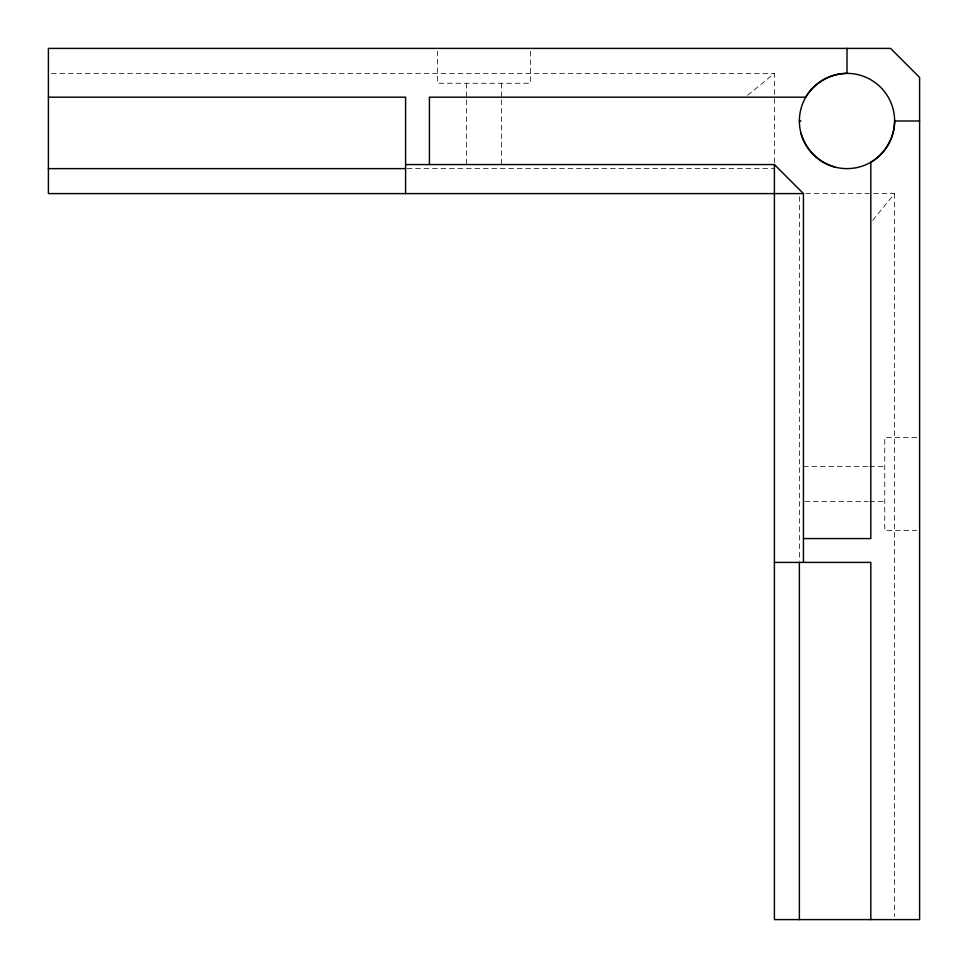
<?xml version="1.0" encoding="UTF-8"?>
<svg xmlns="http://www.w3.org/2000/svg" width="968" height="968" viewBox="0 0 968 968"><rect width="100%" height="100%" fill="white"/><g stroke="black" fill="none" stroke-linecap="round" stroke-linejoin="round"><path stroke-width="0.73" stroke-dasharray="4.84 3.63" d="M872.712 220.317L894.626 193.6L872.216 193.6M747.683 95.287L774.4 73.374L774.4 95.784M51.425 73.374L774.4 73.374M407.104 168.626L774.4 168.626M805.751 193.6L869.373 193.6M916.696 437.536L884.752 437.536L884.752 530.464L916.696 530.464M803.44 466.576L868.187 466.576M869.7 466.576L884.752 466.576M804.94 501.424L868.187 501.424M869.7 501.424L884.752 501.424M894.626 193.6L894.626 916.575M799.374 196.625L799.374 560.895M774.4 98.627L774.4 164.56M530.464 51.304L530.464 83.248L437.536 83.248L437.536 51.304M501.424 83.248L501.424 98.3M501.424 99.813L501.424 164.56M466.576 83.248L466.576 98.3M466.576 99.813L466.576 164.56"/><path stroke-width="1.45" d="M48.4 97.187L405.592 97.187L405.592 193.6M799.374 121L800.996 121M919.6 121L894.626 121C894.347 137.771 885.2 153.622 870.813 162.249L870.813 538.571L803.44 538.571M405.592 164.56L774.4 164.56L803.44 193.6L803.44 562.408M48.4 168.626L405.592 168.626M803.44 193.6L48.4 193.6L48.4 48.4L890.56 48.4L919.6 77.44L919.6 919.6L774.4 919.6L774.4 164.56M774.4 562.408L870.813 562.408L870.813 919.6M834.67 167.004C818.553 162.394 805.606 149.447 800.996 133.33M847 48.4L847 73.374C830.229 73.653 814.378 82.8 805.751 97.187L429.429 97.187L429.429 164.56M799.374 562.408L799.374 919.6M813.326 154.674A47.626 47.626 0 0 0 893.004 133.33A47.626 47.626 0 0 0 834.67 74.996A47.626 47.626 0 0 0 813.326 154.674"/></g></svg>
